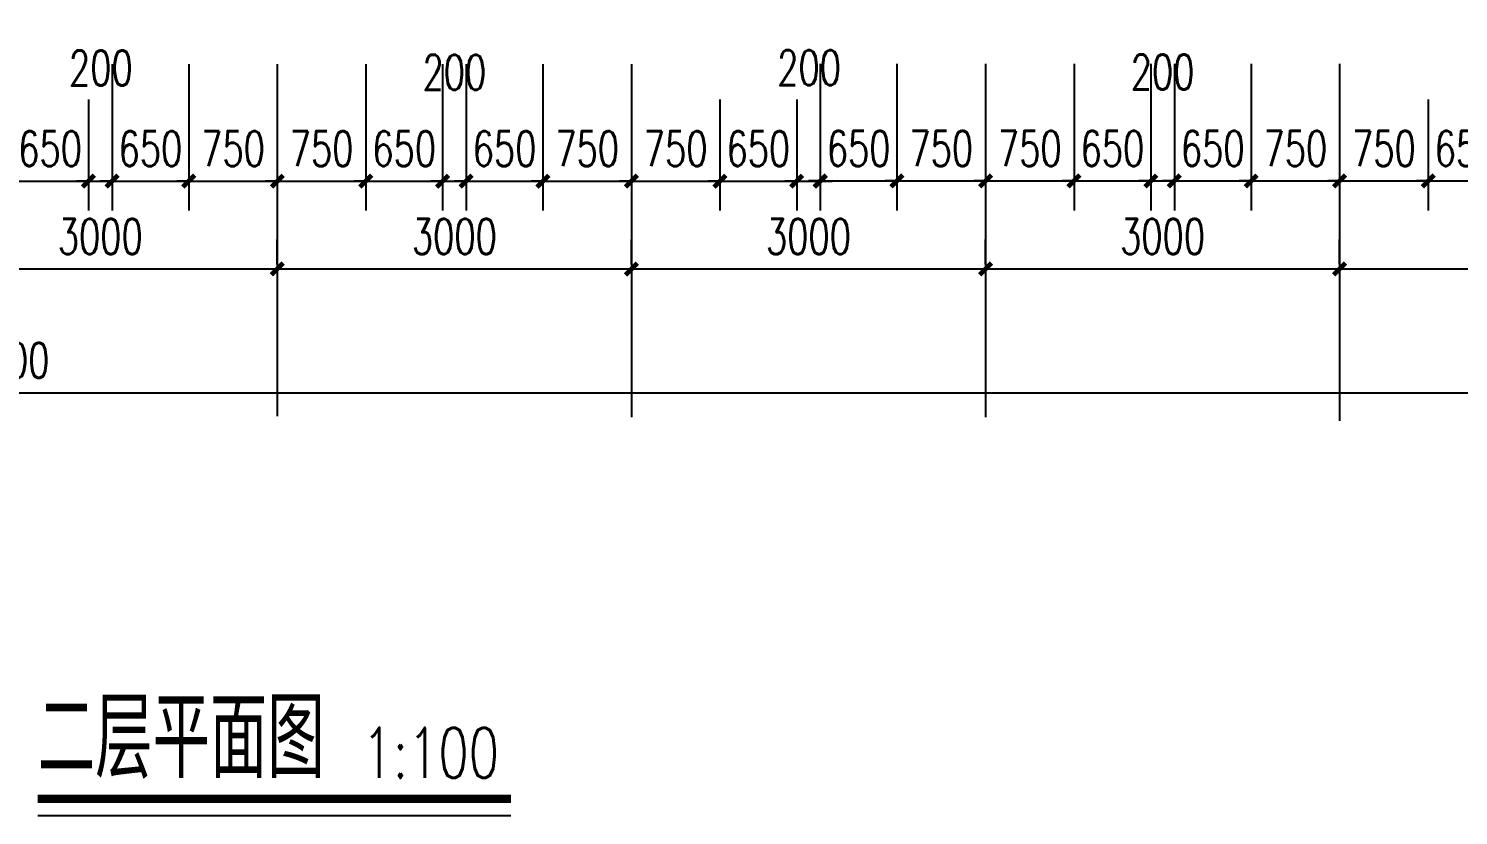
# Model space of a CAD drawing. Header units: millimetres. Extents: x -150677 to 588340, y -254013 to 149700.
# Drawn here: x 179106 to 191219, y 6795 to 13463 of the extents above; entities that cross this region are included whole.
import ezdxf

# ---------------------------------------------------------------- set-up
doc = ezdxf.new("R2010")
doc.units = ezdxf.units.MM
doc.header["$LTSCALE"] = 10
doc.header["$MEASUREMENT"] = 0
doc.layers.add('PUB_DIM', color=3, linetype='Continuous')
doc.layers.add('PUB_TEXT', color=7, linetype='Continuous')
doc.styles.add('_TCH_DIM', font='SIMPLEX', dxfattribs={"bigfont": 'GBCBIG'})
doc.styles.add('_TCH_DIM_T3', font='SIMPLEX', dxfattribs={"width": 0.705882, "bigfont": 'GBCBIG'})
doc.dimstyles.new('_TCH_ARCH&&100', dxfattribs={"dimtxt": 297.5, "dimasz": 100, "dimexe": 250, "dimexo": 300, "dimgap": 126.25, "dimtad": 1, "dimdec": 0, "dimzin": 0, "dimdsep": 46, "dimtxsty": '_TCH_DIM_T3', "dimblk": 'ARCHTICK', "dimcen": 0.09, "dimclrt": 7, "dimazin": 2, "dimtfac": 1, "dimtdec": 0, "dimtix": 1, "dimtmove": 2, "dimatfit": 3, "dimfxl": 1, "dimtolj": 1, "dimtzin": 0, "dimarcsym": 0})

# ---------------------------------------------------------------- blocks, each defined once
blk = doc.blocks.new('_ArchTick')
at = {"color": 0, "linetype": 'ByBlock', "const_width": 0.4}
blk.add_lwpolyline([(-0.5, -0.5), (0.5, 0.5)], dxfattribs=at)
blk = doc.blocks.new('*D54')
at = {"layer": 'Defpoints', "color": 0, "transparency": 16777216}
for p in [(181213, 11426), (178213, 11167), (181213, 11167)]:
    blk.add_point(p, dxfattribs=at)
at = {"layer": 'PUB_DIM', "color": 0, "lineweight": -2, "transparency": 16777216}
for p, q in [((178213, 11467), (178213, 11676)), ((181213, 11467), (181213, 11676)), ((178213, 11426), (181213, 11426))]:
    blk.add_line(p, q, dxfattribs=at)
at = {"layer": 'PUB_DIM', "color": 0, "lineweight": -2, "transparency": 16777216, "xscale": 100, "yscale": 100, "zscale": 100, "rotation": 180}
blk.add_blockref('_ArchTick', (178213, 11426), dxfattribs=at)
at = {"layer": 'PUB_DIM', "color": 0, "lineweight": -2, "transparency": 16777216, "xscale": 100, "yscale": 100, "zscale": 100}
blk.add_blockref('_ArchTick', (181213, 11426), dxfattribs=at)
at = {"layer": 'PUB_DIM', "color": 7, "transparency": 16777216, "insert": (179713, 11701), "char_height": 297.5, "attachment_point": 5, "style": '_TCH_DIM_T3'}
blk.add_mtext('\\A1;3000', dxfattribs=at)
blk = doc.blocks.new('*D55')
at = {"layer": 'Defpoints', "color": 0, "transparency": 16777216}
for p in [(184213, 11426), (181213, 11167), (184213, 11167)]:
    blk.add_point(p, dxfattribs=at)
at = {"layer": 'PUB_DIM', "color": 0, "lineweight": -2, "transparency": 16777216}
for p, q in [((181213, 11467), (181213, 11676)), ((184213, 11467), (184213, 11676)), ((181213, 11426), (184213, 11426))]:
    blk.add_line(p, q, dxfattribs=at)
at = {"layer": 'PUB_DIM', "color": 0, "lineweight": -2, "transparency": 16777216, "xscale": 100, "yscale": 100, "zscale": 100, "rotation": 180}
blk.add_blockref('_ArchTick', (181213, 11426), dxfattribs=at)
at = {"layer": 'PUB_DIM', "color": 0, "lineweight": -2, "transparency": 16777216, "xscale": 100, "yscale": 100, "zscale": 100}
blk.add_blockref('_ArchTick', (184213, 11426), dxfattribs=at)
at = {"layer": 'PUB_DIM', "color": 7, "transparency": 16777216, "insert": (182713, 11701), "char_height": 297.5, "attachment_point": 5, "style": '_TCH_DIM_T3'}
blk.add_mtext('\\A1;3000', dxfattribs=at)
blk = doc.blocks.new('*D56')
at = {"layer": 'Defpoints', "color": 0, "transparency": 16777216}
for p in [(187213, 11426), (184213, 11167), (187213, 11167)]:
    blk.add_point(p, dxfattribs=at)
at = {"layer": 'PUB_DIM', "color": 0, "lineweight": -2, "transparency": 16777216}
for p, q in [((184213, 11467), (184213, 11676)), ((187213, 11467), (187213, 11676)), ((184213, 11426), (187213, 11426))]:
    blk.add_line(p, q, dxfattribs=at)
at = {"layer": 'PUB_DIM', "color": 0, "lineweight": -2, "transparency": 16777216, "xscale": 100, "yscale": 100, "zscale": 100, "rotation": 180}
blk.add_blockref('_ArchTick', (184213, 11426), dxfattribs=at)
at = {"layer": 'PUB_DIM', "color": 0, "lineweight": -2, "transparency": 16777216, "xscale": 100, "yscale": 100, "zscale": 100}
blk.add_blockref('_ArchTick', (187213, 11426), dxfattribs=at)
at = {"layer": 'PUB_DIM', "color": 7, "transparency": 16777216, "insert": (185713, 11701), "char_height": 297.5, "attachment_point": 5, "style": '_TCH_DIM_T3'}
blk.add_mtext('\\A1;3000', dxfattribs=at)
blk = doc.blocks.new('*D57')
at = {"layer": 'Defpoints', "color": 0, "transparency": 16777216}
for p in [(190213, 11426), (187213, 11167), (190213, 11167)]:
    blk.add_point(p, dxfattribs=at)
at = {"layer": 'PUB_DIM', "color": 0, "lineweight": -2, "transparency": 16777216}
for p, q in [((187213, 11467), (187213, 11676)), ((190213, 11467), (190213, 11676)), ((187213, 11426), (190213, 11426))]:
    blk.add_line(p, q, dxfattribs=at)
at = {"layer": 'PUB_DIM', "color": 0, "lineweight": -2, "transparency": 16777216, "xscale": 100, "yscale": 100, "zscale": 100, "rotation": 180}
blk.add_blockref('_ArchTick', (187213, 11426), dxfattribs=at)
at = {"layer": 'PUB_DIM', "color": 0, "lineweight": -2, "transparency": 16777216, "xscale": 100, "yscale": 100, "zscale": 100}
blk.add_blockref('_ArchTick', (190213, 11426), dxfattribs=at)
at = {"layer": 'PUB_DIM', "color": 7, "transparency": 16777216, "insert": (188713, 11701), "char_height": 297.5, "attachment_point": 5, "style": '_TCH_DIM_T3'}
blk.add_mtext('\\A1;3000', dxfattribs=at)
blk = doc.blocks.new('*D58')
at = {"layer": 'Defpoints', "color": 0, "transparency": 16777216}
for p in [(193213, 11426), (190213, 11167), (193213, 11167)]:
    blk.add_point(p, dxfattribs=at)
at = {"layer": 'PUB_DIM', "color": 0, "lineweight": -2, "transparency": 16777216}
for p, q in [((190213, 11467), (190213, 11676)), ((193213, 11467), (193213, 11676)), ((190213, 11426), (193213, 11426))]:
    blk.add_line(p, q, dxfattribs=at)
at = {"layer": 'PUB_DIM', "color": 0, "lineweight": -2, "transparency": 16777216, "xscale": 100, "yscale": 100, "zscale": 100, "rotation": 180}
blk.add_blockref('_ArchTick', (190213, 11426), dxfattribs=at)
at = {"layer": 'PUB_DIM', "color": 0, "lineweight": -2, "transparency": 16777216, "xscale": 100, "yscale": 100, "zscale": 100}
blk.add_blockref('_ArchTick', (193213, 11426), dxfattribs=at)
at = {"layer": 'PUB_DIM', "color": 7, "transparency": 16777216, "insert": (191713, 11701), "char_height": 297.5, "attachment_point": 5, "style": '_TCH_DIM_T3'}
blk.add_mtext('\\A1;3000', dxfattribs=at)
blk = doc.blocks.new('*D64')
at = {"layer": 'Defpoints', "color": 0, "transparency": 16777216}
for p in [(148253, 11173), (209413, 11167), (209413, 10373)]:
    blk.add_point(p, dxfattribs=at)
at = {"layer": 'PUB_DIM', "color": 0, "lineweight": -2, "transparency": 16777216}
for p, q in [((148253, 10873), (148253, 10129)), ((209413, 10867), (209413, 10123)), ((148253, 10379), (209413, 10373))]:
    blk.add_line(p, q, dxfattribs=at)
at = {"layer": 'PUB_DIM', "color": 0, "lineweight": -2, "transparency": 16777216, "xscale": 100, "yscale": 100, "zscale": 100}
for p, rotation in [((148253, 10379), 179.9941247959615), ((209413, 10373), 359.9941247959615)]:
    blk.add_blockref('_ArchTick', p, dxfattribs=dict(at, rotation=rotation))
at = {"layer": 'PUB_DIM', "color": 7, "transparency": 16777216, "insert": (178833, 10651), "char_height": 297.5, "attachment_point": 5, "rotation": 359.9941, "style": '_TCH_DIM_T3'}
blk.add_mtext('\\A1;61200', dxfattribs=at)
blk = doc.blocks.new('*D153')
at = {"layer": 'Defpoints', "color": 0, "transparency": 16777216}
for p in [(190963, 13161), (191613, 13161), (191613, 12172)]:
    blk.add_point(p, dxfattribs=at)
at = {"layer": 'PUB_DIM', "color": 0, "lineweight": -2, "transparency": 16777216}
for p, q in [((190963, 12861), (190963, 11922)), ((191613, 12861), (191613, 11922)), ((190963, 12172), (190863, 12172)), ((190963, 12172), (191613, 12172)), ((191613, 12172), (191713, 12172))]:
    blk.add_line(p, q, dxfattribs=at)
at = {"layer": 'PUB_DIM', "color": 0, "lineweight": -2, "transparency": 16777216, "xscale": 100, "yscale": 100, "zscale": 100}
blk.add_blockref('_ArchTick', (190963, 12172), dxfattribs=at)
at = {"layer": 'PUB_DIM', "color": 0, "lineweight": -2, "transparency": 16777216, "xscale": 100, "yscale": 100, "zscale": 100, "rotation": 180}
blk.add_blockref('_ArchTick', (191613, 12172), dxfattribs=at)
at = {"layer": 'PUB_DIM', "color": 7, "transparency": 16777216, "insert": (191288, 12447), "char_height": 297.5, "attachment_point": 5, "style": '_TCH_DIM_T3'}
blk.add_mtext('\\A1;650', dxfattribs=at)
blk = doc.blocks.new('*D154')
at = {"layer": 'Defpoints', "color": 0, "transparency": 16777216}
for p in [(190213, 13161), (190963, 13161), (190963, 12172)]:
    blk.add_point(p, dxfattribs=at)
at = {"layer": 'PUB_DIM', "color": 0, "lineweight": -2, "transparency": 16777216}
for p, q in [((190213, 12861), (190213, 11922)), ((190963, 12861), (190963, 11922)), ((190213, 12172), (190113, 12172)), ((190213, 12172), (190963, 12172)), ((190963, 12172), (191063, 12172))]:
    blk.add_line(p, q, dxfattribs=at)
at = {"layer": 'PUB_DIM', "color": 0, "lineweight": -2, "transparency": 16777216, "xscale": 100, "yscale": 100, "zscale": 100}
blk.add_blockref('_ArchTick', (190213, 12172), dxfattribs=at)
at = {"layer": 'PUB_DIM', "color": 0, "lineweight": -2, "transparency": 16777216, "xscale": 100, "yscale": 100, "zscale": 100, "rotation": 180}
blk.add_blockref('_ArchTick', (190963, 12172), dxfattribs=at)
at = {"layer": 'PUB_DIM', "color": 7, "transparency": 16777216, "insert": (190588, 12447), "char_height": 297.5, "attachment_point": 5, "style": '_TCH_DIM_T3'}
blk.add_mtext('\\A1;750', dxfattribs=at)
blk = doc.blocks.new('*D155')
at = {"layer": 'Defpoints', "color": 0, "transparency": 16777216}
for p in [(189463, 13463), (190213, 13463), (190213, 12172)]:
    blk.add_point(p, dxfattribs=at)
at = {"layer": 'PUB_DIM', "color": 0, "lineweight": -2, "transparency": 16777216}
for p, q in [((189463, 13163), (189463, 11922)), ((190213, 13163), (190213, 11922)), ((189463, 12172), (189363, 12172)), ((189463, 12172), (190213, 12172)), ((190213, 12172), (190313, 12172))]:
    blk.add_line(p, q, dxfattribs=at)
at = {"layer": 'PUB_DIM', "color": 0, "lineweight": -2, "transparency": 16777216, "xscale": 100, "yscale": 100, "zscale": 100}
blk.add_blockref('_ArchTick', (189463, 12172), dxfattribs=at)
at = {"layer": 'PUB_DIM', "color": 0, "lineweight": -2, "transparency": 16777216, "xscale": 100, "yscale": 100, "zscale": 100, "rotation": 180}
blk.add_blockref('_ArchTick', (190213, 12172), dxfattribs=at)
at = {"layer": 'PUB_DIM', "color": 7, "transparency": 16777216, "insert": (189838, 12447), "char_height": 297.5, "attachment_point": 5, "style": '_TCH_DIM_T3'}
blk.add_mtext('\\A1;750', dxfattribs=at)
blk = doc.blocks.new('*D156')
at = {"layer": 'Defpoints', "color": 0, "transparency": 16777216}
for p in [(188813, 13463), (189463, 13463), (189463, 12172)]:
    blk.add_point(p, dxfattribs=at)
at = {"layer": 'PUB_DIM', "color": 0, "lineweight": -2, "transparency": 16777216}
for p, q in [((188813, 13163), (188813, 11922)), ((189463, 13163), (189463, 11922)), ((188813, 12172), (188713, 12172)), ((188813, 12172), (189463, 12172)), ((189463, 12172), (189563, 12172))]:
    blk.add_line(p, q, dxfattribs=at)
at = {"layer": 'PUB_DIM', "color": 0, "lineweight": -2, "transparency": 16777216, "xscale": 100, "yscale": 100, "zscale": 100}
blk.add_blockref('_ArchTick', (188813, 12172), dxfattribs=at)
at = {"layer": 'PUB_DIM', "color": 0, "lineweight": -2, "transparency": 16777216, "xscale": 100, "yscale": 100, "zscale": 100, "rotation": 180}
blk.add_blockref('_ArchTick', (189463, 12172), dxfattribs=at)
at = {"layer": 'PUB_DIM', "color": 7, "transparency": 16777216, "insert": (189138, 12447), "char_height": 297.5, "attachment_point": 5, "style": '_TCH_DIM_T3'}
blk.add_mtext('\\A1;650', dxfattribs=at)
blk = doc.blocks.new('*D157')
at = {"layer": 'Defpoints', "color": 0, "transparency": 16777216}
for p in [(188613, 13463), (188813, 13463), (188813, 12172)]:
    blk.add_point(p, dxfattribs=at)
at = {"layer": 'PUB_DIM', "color": 0, "lineweight": -2, "transparency": 16777216}
for p, q in [((188613, 13163), (188613, 11922)), ((188813, 13163), (188813, 11922)), ((188613, 12172), (188513, 12172)), ((188613, 12172), (188813, 12172)), ((188813, 12172), (188913, 12172))]:
    blk.add_line(p, q, dxfattribs=at)
at = {"layer": 'PUB_DIM', "color": 0, "lineweight": -2, "transparency": 16777216, "xscale": 100, "yscale": 100, "zscale": 100}
blk.add_blockref('_ArchTick', (188613, 12172), dxfattribs=at)
at = {"layer": 'PUB_DIM', "color": 0, "lineweight": -2, "transparency": 16777216, "xscale": 100, "yscale": 100, "zscale": 100, "rotation": 180}
blk.add_blockref('_ArchTick', (188813, 12172), dxfattribs=at)
at = {"layer": 'PUB_DIM', "color": 7, "transparency": 16777216, "insert": (188713, 13095), "char_height": 297.5, "attachment_point": 5, "style": '_TCH_DIM_T3'}
blk.add_mtext('\\A1;200', dxfattribs=at)
blk = doc.blocks.new('*D158')
at = {"layer": 'Defpoints', "color": 0, "transparency": 16777216}
for p in [(187963, 13463), (188613, 13463), (188613, 12172)]:
    blk.add_point(p, dxfattribs=at)
at = {"layer": 'PUB_DIM', "color": 0, "lineweight": -2, "transparency": 16777216}
for p, q in [((187963, 13163), (187963, 11922)), ((188613, 13163), (188613, 11922)), ((187963, 12172), (187863, 12172)), ((187963, 12172), (188613, 12172)), ((188613, 12172), (188713, 12172))]:
    blk.add_line(p, q, dxfattribs=at)
at = {"layer": 'PUB_DIM', "color": 0, "lineweight": -2, "transparency": 16777216, "xscale": 100, "yscale": 100, "zscale": 100}
blk.add_blockref('_ArchTick', (187963, 12172), dxfattribs=at)
at = {"layer": 'PUB_DIM', "color": 0, "lineweight": -2, "transparency": 16777216, "xscale": 100, "yscale": 100, "zscale": 100, "rotation": 180}
blk.add_blockref('_ArchTick', (188613, 12172), dxfattribs=at)
at = {"layer": 'PUB_DIM', "color": 7, "transparency": 16777216, "insert": (188288, 12447), "char_height": 297.5, "attachment_point": 5, "style": '_TCH_DIM_T3'}
blk.add_mtext('\\A1;650', dxfattribs=at)
blk = doc.blocks.new('*D159')
at = {"layer": 'Defpoints', "color": 0, "transparency": 16777216}
for p in [(187213, 13463), (187963, 13463), (187963, 12172)]:
    blk.add_point(p, dxfattribs=at)
at = {"layer": 'PUB_DIM', "color": 0, "lineweight": -2, "transparency": 16777216}
for p, q in [((187213, 13163), (187213, 11922)), ((187963, 13163), (187963, 11922)), ((187213, 12172), (187113, 12172)), ((187213, 12172), (187963, 12172)), ((187963, 12172), (188063, 12172))]:
    blk.add_line(p, q, dxfattribs=at)
at = {"layer": 'PUB_DIM', "color": 0, "lineweight": -2, "transparency": 16777216, "xscale": 100, "yscale": 100, "zscale": 100}
blk.add_blockref('_ArchTick', (187213, 12172), dxfattribs=at)
at = {"layer": 'PUB_DIM', "color": 0, "lineweight": -2, "transparency": 16777216, "xscale": 100, "yscale": 100, "zscale": 100, "rotation": 180}
blk.add_blockref('_ArchTick', (187963, 12172), dxfattribs=at)
at = {"layer": 'PUB_DIM', "color": 7, "transparency": 16777216, "insert": (187588, 12447), "char_height": 297.5, "attachment_point": 5, "style": '_TCH_DIM_T3'}
blk.add_mtext('\\A1;750', dxfattribs=at)
blk = doc.blocks.new('*D160')
at = {"layer": 'Defpoints', "color": 0, "transparency": 16777216}
for p in [(186463, 13463), (187213, 13463), (187213, 12172)]:
    blk.add_point(p, dxfattribs=at)
at = {"layer": 'PUB_DIM', "color": 0, "lineweight": -2, "transparency": 16777216}
for p, q in [((186463, 13163), (186463, 11922)), ((187213, 13163), (187213, 11922)), ((186463, 12172), (186363, 12172)), ((186463, 12172), (187213, 12172)), ((187213, 12172), (187313, 12172))]:
    blk.add_line(p, q, dxfattribs=at)
at = {"layer": 'PUB_DIM', "color": 0, "lineweight": -2, "transparency": 16777216, "xscale": 100, "yscale": 100, "zscale": 100}
blk.add_blockref('_ArchTick', (186463, 12172), dxfattribs=at)
at = {"layer": 'PUB_DIM', "color": 0, "lineweight": -2, "transparency": 16777216, "xscale": 100, "yscale": 100, "zscale": 100, "rotation": 180}
blk.add_blockref('_ArchTick', (187213, 12172), dxfattribs=at)
at = {"layer": 'PUB_DIM', "color": 7, "transparency": 16777216, "insert": (186838, 12447), "char_height": 297.5, "attachment_point": 5, "style": '_TCH_DIM_T3'}
blk.add_mtext('\\A1;750', dxfattribs=at)
blk = doc.blocks.new('*D161')
at = {"layer": 'Defpoints', "color": 0, "transparency": 16777216}
for p in [(185813, 13463), (186463, 13463), (186463, 12172)]:
    blk.add_point(p, dxfattribs=at)
at = {"layer": 'PUB_DIM', "color": 0, "lineweight": -2, "transparency": 16777216}
for p, q in [((185813, 13163), (185813, 11922)), ((186463, 13163), (186463, 11922)), ((185813, 12172), (185713, 12172)), ((185813, 12172), (186463, 12172)), ((186463, 12172), (186563, 12172))]:
    blk.add_line(p, q, dxfattribs=at)
at = {"layer": 'PUB_DIM', "color": 0, "lineweight": -2, "transparency": 16777216, "xscale": 100, "yscale": 100, "zscale": 100}
blk.add_blockref('_ArchTick', (185813, 12172), dxfattribs=at)
at = {"layer": 'PUB_DIM', "color": 0, "lineweight": -2, "transparency": 16777216, "xscale": 100, "yscale": 100, "zscale": 100, "rotation": 180}
blk.add_blockref('_ArchTick', (186463, 12172), dxfattribs=at)
at = {"layer": 'PUB_DIM', "color": 7, "transparency": 16777216, "insert": (186138, 12447), "char_height": 297.5, "attachment_point": 5, "style": '_TCH_DIM_T3'}
blk.add_mtext('\\A1;650', dxfattribs=at)
blk = doc.blocks.new('*D162')
at = {"layer": 'Defpoints', "color": 0, "transparency": 16777216}
for p in [(185613, 13163), (185813, 13163), (185813, 12170)]:
    blk.add_point(p, dxfattribs=at)
at = {"layer": 'PUB_DIM', "color": 0, "lineweight": -2, "transparency": 16777216}
for p, q in [((185613, 12863), (185613, 11920)), ((185813, 12863), (185813, 11920)), ((185613, 12170), (185513, 12170)), ((185613, 12170), (185813, 12170)), ((185813, 12170), (185913, 12170))]:
    blk.add_line(p, q, dxfattribs=at)
at = {"layer": 'PUB_DIM', "color": 0, "lineweight": -2, "transparency": 16777216, "xscale": 100, "yscale": 100, "zscale": 100}
blk.add_blockref('_ArchTick', (185613, 12170), dxfattribs=at)
at = {"layer": 'PUB_DIM', "color": 0, "lineweight": -2, "transparency": 16777216, "xscale": 100, "yscale": 100, "zscale": 100, "rotation": 180}
blk.add_blockref('_ArchTick', (185813, 12170), dxfattribs=at)
at = {"layer": 'PUB_DIM', "color": 7, "transparency": 16777216, "insert": (185718, 13131), "char_height": 297.5, "attachment_point": 5, "style": '_TCH_DIM_T3'}
blk.add_mtext('\\A1;200', dxfattribs=at)
blk = doc.blocks.new('*D163')
at = {"layer": 'Defpoints', "color": 0, "transparency": 16777216}
for p in [(184963, 13163), (185613, 13163), (185613, 12170)]:
    blk.add_point(p, dxfattribs=at)
at = {"layer": 'PUB_DIM', "color": 0, "lineweight": -2, "transparency": 16777216}
for p, q in [((184963, 12863), (184963, 11920)), ((185613, 12863), (185613, 11920)), ((184963, 12170), (184863, 12170)), ((184963, 12170), (185613, 12170)), ((185613, 12170), (185713, 12170))]:
    blk.add_line(p, q, dxfattribs=at)
at = {"layer": 'PUB_DIM', "color": 0, "lineweight": -2, "transparency": 16777216, "xscale": 100, "yscale": 100, "zscale": 100}
blk.add_blockref('_ArchTick', (184963, 12170), dxfattribs=at)
at = {"layer": 'PUB_DIM', "color": 0, "lineweight": -2, "transparency": 16777216, "xscale": 100, "yscale": 100, "zscale": 100, "rotation": 180}
blk.add_blockref('_ArchTick', (185613, 12170), dxfattribs=at)
at = {"layer": 'PUB_DIM', "color": 7, "transparency": 16777216, "insert": (185288, 12445), "char_height": 297.5, "attachment_point": 5, "style": '_TCH_DIM_T3'}
blk.add_mtext('\\A1;650', dxfattribs=at)
blk = doc.blocks.new('*D164')
at = {"layer": 'Defpoints', "color": 0, "transparency": 16777216}
for p in [(184213, 13163), (184963, 13163), (184963, 12170)]:
    blk.add_point(p, dxfattribs=at)
at = {"layer": 'PUB_DIM', "color": 0, "lineweight": -2, "transparency": 16777216}
for p, q in [((184213, 12863), (184213, 11920)), ((184963, 12863), (184963, 11920)), ((184213, 12170), (184113, 12170)), ((184213, 12170), (184963, 12170)), ((184963, 12170), (185063, 12170))]:
    blk.add_line(p, q, dxfattribs=at)
at = {"layer": 'PUB_DIM', "color": 0, "lineweight": -2, "transparency": 16777216, "xscale": 100, "yscale": 100, "zscale": 100}
blk.add_blockref('_ArchTick', (184213, 12170), dxfattribs=at)
at = {"layer": 'PUB_DIM', "color": 0, "lineweight": -2, "transparency": 16777216, "xscale": 100, "yscale": 100, "zscale": 100, "rotation": 180}
blk.add_blockref('_ArchTick', (184963, 12170), dxfattribs=at)
at = {"layer": 'PUB_DIM', "color": 7, "transparency": 16777216, "insert": (184588, 12445), "char_height": 297.5, "attachment_point": 5, "style": '_TCH_DIM_T3'}
blk.add_mtext('\\A1;750', dxfattribs=at)
blk = doc.blocks.new('*D165')
at = {"layer": 'Defpoints', "color": 0, "transparency": 16777216}
for p in [(183463, 13461), (184213, 13461), (184213, 12170)]:
    blk.add_point(p, dxfattribs=at)
at = {"layer": 'PUB_DIM', "color": 0, "lineweight": -2, "transparency": 16777216}
for p, q in [((183463, 13161), (183463, 11920)), ((184213, 13161), (184213, 11920)), ((183463, 12170), (183363, 12170)), ((183463, 12170), (184213, 12170)), ((184213, 12170), (184313, 12170))]:
    blk.add_line(p, q, dxfattribs=at)
at = {"layer": 'PUB_DIM', "color": 0, "lineweight": -2, "transparency": 16777216, "xscale": 100, "yscale": 100, "zscale": 100}
blk.add_blockref('_ArchTick', (183463, 12170), dxfattribs=at)
at = {"layer": 'PUB_DIM', "color": 0, "lineweight": -2, "transparency": 16777216, "xscale": 100, "yscale": 100, "zscale": 100, "rotation": 180}
blk.add_blockref('_ArchTick', (184213, 12170), dxfattribs=at)
at = {"layer": 'PUB_DIM', "color": 7, "transparency": 16777216, "insert": (183838, 12445), "char_height": 297.5, "attachment_point": 5, "style": '_TCH_DIM_T3'}
blk.add_mtext('\\A1;750', dxfattribs=at)
blk = doc.blocks.new('*D166')
at = {"layer": 'Defpoints', "color": 0, "transparency": 16777216}
for p in [(182813, 13461), (183463, 13461), (183463, 12170)]:
    blk.add_point(p, dxfattribs=at)
at = {"layer": 'PUB_DIM', "color": 0, "lineweight": -2, "transparency": 16777216}
for p, q in [((182813, 13161), (182813, 11920)), ((183463, 13161), (183463, 11920)), ((182813, 12170), (182713, 12170)), ((182813, 12170), (183463, 12170)), ((183463, 12170), (183563, 12170))]:
    blk.add_line(p, q, dxfattribs=at)
at = {"layer": 'PUB_DIM', "color": 0, "lineweight": -2, "transparency": 16777216, "xscale": 100, "yscale": 100, "zscale": 100}
blk.add_blockref('_ArchTick', (182813, 12170), dxfattribs=at)
at = {"layer": 'PUB_DIM', "color": 0, "lineweight": -2, "transparency": 16777216, "xscale": 100, "yscale": 100, "zscale": 100, "rotation": 180}
blk.add_blockref('_ArchTick', (183463, 12170), dxfattribs=at)
at = {"layer": 'PUB_DIM', "color": 7, "transparency": 16777216, "insert": (183138, 12445), "char_height": 297.5, "attachment_point": 5, "style": '_TCH_DIM_T3'}
blk.add_mtext('\\A1;650', dxfattribs=at)
blk = doc.blocks.new('*D167')
at = {"layer": 'Defpoints', "color": 0, "transparency": 16777216}
for p in [(182613, 13461), (182813, 13461), (182813, 12170)]:
    blk.add_point(p, dxfattribs=at)
at = {"layer": 'PUB_DIM', "color": 0, "lineweight": -2, "transparency": 16777216}
for p, q in [((182613, 13161), (182613, 11920)), ((182813, 13161), (182813, 11920)), ((182613, 12170), (182513, 12170)), ((182613, 12170), (182813, 12170)), ((182813, 12170), (182913, 12170))]:
    blk.add_line(p, q, dxfattribs=at)
at = {"layer": 'PUB_DIM', "color": 0, "lineweight": -2, "transparency": 16777216, "xscale": 100, "yscale": 100, "zscale": 100}
blk.add_blockref('_ArchTick', (182613, 12170), dxfattribs=at)
at = {"layer": 'PUB_DIM', "color": 0, "lineweight": -2, "transparency": 16777216, "xscale": 100, "yscale": 100, "zscale": 100, "rotation": 180}
blk.add_blockref('_ArchTick', (182813, 12170), dxfattribs=at)
at = {"layer": 'PUB_DIM', "color": 7, "transparency": 16777216, "insert": (182713, 13092), "char_height": 297.5, "attachment_point": 5, "style": '_TCH_DIM_T3'}
blk.add_mtext('\\A1;200', dxfattribs=at)
blk = doc.blocks.new('*D168')
at = {"layer": 'Defpoints', "color": 0, "transparency": 16777216}
for p in [(181963, 13461), (182613, 13461), (182613, 12170)]:
    blk.add_point(p, dxfattribs=at)
at = {"layer": 'PUB_DIM', "color": 0, "lineweight": -2, "transparency": 16777216}
for p, q in [((181963, 13161), (181963, 11920)), ((182613, 13161), (182613, 11920)), ((181963, 12170), (181863, 12170)), ((181963, 12170), (182613, 12170)), ((182613, 12170), (182713, 12170))]:
    blk.add_line(p, q, dxfattribs=at)
at = {"layer": 'PUB_DIM', "color": 0, "lineweight": -2, "transparency": 16777216, "xscale": 100, "yscale": 100, "zscale": 100}
blk.add_blockref('_ArchTick', (181963, 12170), dxfattribs=at)
at = {"layer": 'PUB_DIM', "color": 0, "lineweight": -2, "transparency": 16777216, "xscale": 100, "yscale": 100, "zscale": 100, "rotation": 180}
blk.add_blockref('_ArchTick', (182613, 12170), dxfattribs=at)
at = {"layer": 'PUB_DIM', "color": 7, "transparency": 16777216, "insert": (182288, 12445), "char_height": 297.5, "attachment_point": 5, "style": '_TCH_DIM_T3'}
blk.add_mtext('\\A1;650', dxfattribs=at)
blk = doc.blocks.new('*D169')
at = {"layer": 'Defpoints', "color": 0, "transparency": 16777216}
for p in [(181213, 13461), (181963, 13461), (181963, 12170)]:
    blk.add_point(p, dxfattribs=at)
at = {"layer": 'PUB_DIM', "color": 0, "lineweight": -2, "transparency": 16777216}
for p, q in [((181213, 13161), (181213, 11920)), ((181963, 13161), (181963, 11920)), ((181213, 12170), (181113, 12170)), ((181213, 12170), (181963, 12170)), ((181963, 12170), (182063, 12170))]:
    blk.add_line(p, q, dxfattribs=at)
at = {"layer": 'PUB_DIM', "color": 0, "lineweight": -2, "transparency": 16777216, "xscale": 100, "yscale": 100, "zscale": 100}
blk.add_blockref('_ArchTick', (181213, 12170), dxfattribs=at)
at = {"layer": 'PUB_DIM', "color": 0, "lineweight": -2, "transparency": 16777216, "xscale": 100, "yscale": 100, "zscale": 100, "rotation": 180}
blk.add_blockref('_ArchTick', (181963, 12170), dxfattribs=at)
at = {"layer": 'PUB_DIM', "color": 7, "transparency": 16777216, "insert": (181588, 12445), "char_height": 297.5, "attachment_point": 5, "style": '_TCH_DIM_T3'}
blk.add_mtext('\\A1;750', dxfattribs=at)
blk = doc.blocks.new('*D170')
at = {"layer": 'Defpoints', "color": 0, "transparency": 16777216}
for p in [(180463, 13461), (181213, 13461), (181213, 12170)]:
    blk.add_point(p, dxfattribs=at)
at = {"layer": 'PUB_DIM', "color": 0, "lineweight": -2, "transparency": 16777216}
for p, q in [((180463, 13161), (180463, 11920)), ((181213, 13161), (181213, 11920)), ((180463, 12170), (180363, 12170)), ((180463, 12170), (181213, 12170)), ((181213, 12170), (181313, 12170))]:
    blk.add_line(p, q, dxfattribs=at)
at = {"layer": 'PUB_DIM', "color": 0, "lineweight": -2, "transparency": 16777216, "xscale": 100, "yscale": 100, "zscale": 100}
blk.add_blockref('_ArchTick', (180463, 12170), dxfattribs=at)
at = {"layer": 'PUB_DIM', "color": 0, "lineweight": -2, "transparency": 16777216, "xscale": 100, "yscale": 100, "zscale": 100, "rotation": 180}
blk.add_blockref('_ArchTick', (181213, 12170), dxfattribs=at)
at = {"layer": 'PUB_DIM', "color": 7, "transparency": 16777216, "insert": (180838, 12445), "char_height": 297.5, "attachment_point": 5, "style": '_TCH_DIM_T3'}
blk.add_mtext('\\A1;750', dxfattribs=at)
blk = doc.blocks.new('*D171')
at = {"layer": 'Defpoints', "color": 0, "transparency": 16777216}
for p in [(179813, 13461), (180463, 13461), (180463, 12170)]:
    blk.add_point(p, dxfattribs=at)
at = {"layer": 'PUB_DIM', "color": 0, "lineweight": -2, "transparency": 16777216}
for p, q in [((179813, 13161), (179813, 11920)), ((180463, 13161), (180463, 11920)), ((179813, 12170), (179713, 12170)), ((179813, 12170), (180463, 12170)), ((180463, 12170), (180563, 12170))]:
    blk.add_line(p, q, dxfattribs=at)
at = {"layer": 'PUB_DIM', "color": 0, "lineweight": -2, "transparency": 16777216, "xscale": 100, "yscale": 100, "zscale": 100}
blk.add_blockref('_ArchTick', (179813, 12170), dxfattribs=at)
at = {"layer": 'PUB_DIM', "color": 0, "lineweight": -2, "transparency": 16777216, "xscale": 100, "yscale": 100, "zscale": 100, "rotation": 180}
blk.add_blockref('_ArchTick', (180463, 12170), dxfattribs=at)
at = {"layer": 'PUB_DIM', "color": 7, "transparency": 16777216, "insert": (180138, 12445), "char_height": 297.5, "attachment_point": 5, "style": '_TCH_DIM_T3'}
blk.add_mtext('\\A1;650', dxfattribs=at)
blk = doc.blocks.new('*D172')
at = {"layer": 'Defpoints', "color": 0, "transparency": 16777216}
for p in [(179613, 13161), (179813, 13161), (179813, 12170)]:
    blk.add_point(p, dxfattribs=at)
at = {"layer": 'PUB_DIM', "color": 0, "lineweight": -2, "transparency": 16777216}
for p, q in [((179613, 12861), (179613, 11920)), ((179813, 12861), (179813, 11920)), ((179613, 12170), (179513, 12170)), ((179613, 12170), (179813, 12170)), ((179813, 12170), (179913, 12170))]:
    blk.add_line(p, q, dxfattribs=at)
at = {"layer": 'PUB_DIM', "color": 0, "lineweight": -2, "transparency": 16777216, "xscale": 100, "yscale": 100, "zscale": 100}
blk.add_blockref('_ArchTick', (179613, 12170), dxfattribs=at)
at = {"layer": 'PUB_DIM', "color": 0, "lineweight": -2, "transparency": 16777216, "xscale": 100, "yscale": 100, "zscale": 100, "rotation": 180}
blk.add_blockref('_ArchTick', (179813, 12170), dxfattribs=at)
at = {"layer": 'PUB_DIM', "color": 7, "transparency": 16777216, "insert": (179718, 13129), "char_height": 297.5, "attachment_point": 5, "style": '_TCH_DIM_T3'}
blk.add_mtext('\\A1;200', dxfattribs=at)
blk = doc.blocks.new('*D173')
at = {"layer": 'Defpoints', "color": 0, "transparency": 16777216}
for p in [(178963, 13161), (179613, 13161), (179613, 12170)]:
    blk.add_point(p, dxfattribs=at)
at = {"layer": 'PUB_DIM', "color": 0, "lineweight": -2, "transparency": 16777216}
for p, q in [((178963, 12861), (178963, 11920)), ((179613, 12861), (179613, 11920)), ((178963, 12170), (178863, 12170)), ((178963, 12170), (179613, 12170)), ((179613, 12170), (179713, 12170))]:
    blk.add_line(p, q, dxfattribs=at)
at = {"layer": 'PUB_DIM', "color": 0, "lineweight": -2, "transparency": 16777216, "xscale": 100, "yscale": 100, "zscale": 100}
blk.add_blockref('_ArchTick', (178963, 12170), dxfattribs=at)
at = {"layer": 'PUB_DIM', "color": 0, "lineweight": -2, "transparency": 16777216, "xscale": 100, "yscale": 100, "zscale": 100, "rotation": 180}
blk.add_blockref('_ArchTick', (179613, 12170), dxfattribs=at)
at = {"layer": 'PUB_DIM', "color": 7, "transparency": 16777216, "insert": (179288, 12445), "char_height": 297.5, "attachment_point": 5, "style": '_TCH_DIM_T3'}
blk.add_mtext('\\A1;650', dxfattribs=at)

msp = doc.modelspace()

# ---------------------------------------------------------------- linework, layer by layer
at = {"layer": 'PUB_DIM'}
for p, q in [((181213.1, 12169.7), (181213.1, 10177.6)), ((184213.1, 12169.7), (184213.1, 10169.7)), ((187213.1, 12169.7), (187213.1, 10169.7)), ((190213.1, 12169.7), (190213.1, 10138))]:
    msp.add_line(p, q, dxfattribs=at)
at = {"layer": 'PUB_DIM', "const_width": 70}
msp.add_lwpolyline([(179183.8, 6934.9), (183191.8, 6934.9)], dxfattribs=at)
at = {"layer": 'PUB_DIM'}
msp.add_lwpolyline([(179183.8, 6794.9), (183191.8, 6794.9)], dxfattribs=at)

# ---------------------------------------------------------------- texts
at = {"layer": 'PUB_TEXT', "style": '_TCH_DIM'}
msp.add_text('二层平面图', height=675.18, dxfattribs=at).set_placement((179183.8, 7112.1))
at = {"layer": 'PUB_TEXT', "style": '_TCH_DIM', "width": 0.705882}
msp.add_text('1:100', height=425, dxfattribs=at).set_placement((181934.7, 7112.1))

# ---------------------------------------------------------------- dimensions: what is measured, and where the dimension line sits
at = {"layer": 'PUB_DIM'}
for p1, p2, distance, picture, middle in [((179813.1, 13460.5), (180463.1, 13460.5), -1290.8, '*D171', (180138.1, 12444.7)), ((180463.1, 13460.5), (181213.1, 13460.5), -1290.8, '*D170', (180838.1, 12444.7)), ((181213.1, 13460.5), (181963.1, 13460.5), -1290.8, '*D169', (181588.1, 12444.7)), ((181963.1, 13460.5), (182613.1, 13460.5), -1290.8, '*D168', (182288.1, 12444.7)), ((182813.1, 13460.5), (183463.1, 13460.5), -1290.8, '*D166', (183138.1, 12444.7)), ((183463.1, 13460.5), (184213.1, 13460.5), -1290.8, '*D165', (183838.1, 12444.7)), ((185813.1, 13463), (186463.1, 13463), -1290.8, '*D161', (186138.1, 12447.2)), ((186463.1, 13463), (187213.1, 13463), -1290.8, '*D160', (186838.1, 12447.2)), ((187213.1, 13463), (187963.1, 13463), -1290.8, '*D159', (187588.1, 12447.2)), ((187963.1, 13463), (188613.1, 13463), -1290.8, '*D158', (188288.1, 12447.2)), ((188813.1, 13463), (189463.1, 13463), -1290.8, '*D156', (189138.1, 12447.2)), ((189463.1, 13463), (190213.1, 13463), -1290.8, '*D155', (189838.1, 12447.2)), ((178963.1, 13160.5), (179613.1, 13160.5), -990.8, '*D173', (179288.1, 12444.7)), ((184213.1, 13163), (184963.1, 13163), -993.3, '*D164', (184588.1, 12444.7)), ((184963.1, 13163), (185613.1, 13163), -993.3, '*D163', (185288.1, 12444.7)), ((190213.1, 13160.5), (190963.1, 13160.5), -988.3, '*D154', (190588.1, 12447.2)), ((190963.1, 13160.5), (191613.1, 13160.5), -988.3, '*D153', (191288.1, 12447.2)), ((178213.1, 11166.6), (181213.1, 11166.6), 259.2, '*D54', (179713.1, 11700.8)), ((181213.1, 11166.6), (184213.1, 11166.6), 259.2, '*D55', (182713.1, 11700.8)), ((184213.1, 11166.6), (187213.1, 11166.6), 259.2, '*D56', (185713.1, 11700.8)), ((187213.1, 11166.6), (190213.1, 11166.6), 259.2, '*D57', (188713.1, 11700.8)), ((190213.1, 11166.6), (193213.1, 11166.6), 259.2, '*D58', (191713.1, 11700.8))]:
    dim = msp.add_aligned_dim(p1=p1, p2=p2, distance=distance, dimstyle='_TCH_ARCH&&100', dxfattribs=at)
    dim.commit()
    dim.dimension.update_dxf_attribs({"geometry": picture, "text_midpoint": middle})
for base, p1, p2, picture, middle in [((182813.1, 12169.7), (182613.1, 13460.5), (182813.1, 13460.5), '*D167', (182713.1, 13092.2)), ((188813.1, 12172.2), (188613.1, 13463), (188813.1, 13463), '*D157', (188713.1, 13094.7)), ((185813.1, 12169.7), (185613.1, 13163), (185813.1, 13163), '*D162', (185717.6, 13131.3)), ((179813.1, 12169.7), (179613.1, 13160.5), (179813.1, 13160.5), '*D172', (179717.6, 13128.8))]:
    dim = msp.add_linear_dim(base=base, p1=p1, p2=p2, angle=0, dimstyle='_TCH_ARCH&&100', dxfattribs=at)
    dim.commit()
    dim.dimension.update_dxf_attribs({"geometry": picture, "text_midpoint": middle, "dimtype": 129})
dim = msp.add_aligned_dim(p1=(148253.1, 11172.9), p2=(209413.1, 11166.6), distance=-793.4, text='61200', dimstyle='_TCH_ARCH&&100', dxfattribs=at)
dim.commit()
dim.dimension.update_dxf_attribs({"geometry": '*D64', "text_midpoint": (178833.1, 10651.3)})

doc.saveas('drawing.dxf')
